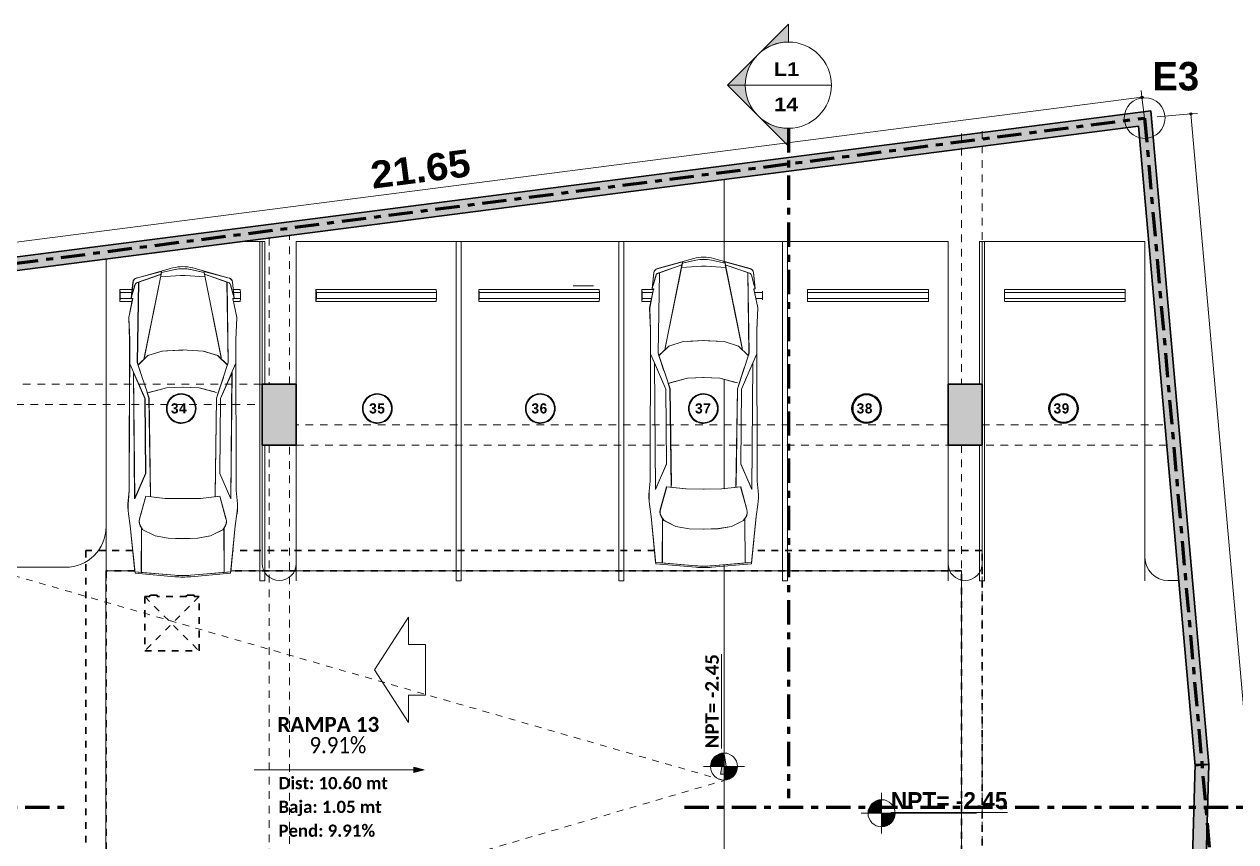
# Model space of a CAD drawing. Header units: metres. Extents: x -144 to 1000, y -717 to 29.
# Drawn here: x 84.37 to 102.22, y -555.12 to -543.07 of the extents above; entities that cross this region are included whole.
import ezdxf

# ---------------------------------------------------------------- set-up
doc = ezdxf.new("R2010")
doc.units = ezdxf.units.M
for name, pattern in [('Basculante', [0.11625, 0.075, -0.04125]), ('basculante modificado', [0.18, 0.1125, -0.0675]), ('Dash Dot 3_16_', [0.595313, 0.357187, -0.119063, 0, -0.119063]), ('Elevado', [0.003969, 0.002381, -0.001587]), ('Trazo_2_', [0.47625, 0.238125, -0.238125])]:
    doc.linetypes.add(name, pattern=pattern)
doc.layers.get('0').update_dxf_attribs({"color": 1})
for name, color, linetype, lineweight in [('A-ANNO-DIMS', 1, 'Continuous', 9), ('A-DETL', 1, 'Continuous', 9), ('A-DETL-GENF', 1, 'Continuous', 9), ('A-DETL-GENF-HDLN', 1, 'Trazo_2_', 9), ('A-DETL-THIN', 1, 'Continuous', 9), ('A-FLOR', 2, 'Continuous', 9), ('A-WALL', 4, 'Continuous', 9), ('C-PRKG', 2, 'Continuous', 9), ('G-ANNO-DIMS', 1, 'Continuous', 9), ('G-ANNO-SYMB', 1, 'Continuous', 9), ('G-ANNO-TEXT', 2, 'Continuous', 9), ('G-IMPT', 1, 'Continuous', 9), ('S-COLS', 7, 'Continuous', 9)]:
    doc.layers.add(name, color=color, linetype=linetype, lineweight=lineweight)
doc.layers.add('A-WALL-PATT', color=7, linetype='Continuous', lineweight=35, true_color=0x9c9c9c)
doc.styles.add('Arial Black', font='', dxfattribs={"height": 0.15})
doc.styles.add('Britannic Bold_B', font='', dxfattribs={"width": 0.7})
doc.styles.add('Britannic Bold_B_1', font='', dxfattribs={"width": 0.7, "height": 0.4})
doc.styles.add('Britannic Bold_B_2', font='', dxfattribs={"width": 1.1, "height": 0.009})
doc.styles.add('Calibri', font='calibri.ttf', dxfattribs={"width": 0.9, "height": 0.24})
doc.styles.add('Calibri_B', font='calibrib.ttf', dxfattribs={"height": 0.165})
doc.styles.add('Calibri_B_1', font='calibrib.ttf', dxfattribs={"height": 0.135})
doc.styles.add('Calibri_B_2', font='calibrib.ttf', dxfattribs={"height": 0.135})
doc.styles.add('Courier New_B', font='courbd.ttf', dxfattribs={"height": 0.1125})
doc.styles.get('Arial Black').set_extended_font_data('Arial Black')
doc.styles.get('Britannic Bold_B').set_extended_font_data('Britannic Bold', bold=True)
doc.styles.get('Britannic Bold_B_1').set_extended_font_data('Britannic Bold', bold=True)
doc.styles.get('Britannic Bold_B_2').set_extended_font_data('Britannic Bold', bold=True)

# ---------------------------------------------------------------- blocks, each defined once
blk = doc.blocks.new('CARRO TIPO - Mid Size-2_dwg-602319-Semi Sotano')
at = {"layer": 'G-IMPT', "color": 8, "lineweight": 9, "true_color": 0x808080}
for p, q in [((0.138, 0.631), (-0.026, 0.034)), ((0.075, 0.225), (0.213, 0.621)), ((0.247, 0.653), (0.414, 0.699)), ((1.408, 0.443), (1.561, 0.602)), ((5.004, 0.004), (4.948, 0.653)), ((0.021, 0.217), (1.434, 0.501)), ((4.083, 0.58), (4.083, 0.58)), ((4.209, 0.56), (4.26, 0.526)), ((0.047, 0.221), (0, 0)), ((0.098, -0.09), (0.119, 0.235)), ((4.396, 0.111), (4.405, -0.12)), ((0.098, -0.165), (0.119, -0.491)), ((0.138, -0.886), (-0.026, -0.289)), ((0.047, -0.477), (0, -0.255)), ((5.004, -0.259), (4.948, -0.908)), ((0.021, -0.472), (1.434, -0.757)), ((0.075, -0.48), (0.213, -0.876)), ((4.209, -0.816), (4.26, -0.782)), ((0.247, -0.908), (0.414, -0.955))]:
    blk.add_line(p, q, dxfattribs=at)
at = {"layer": 'G-IMPT', "color": 8, "lineweight": 9, "true_color": 0x808080, "flags": 128}
for points in [[(0.475, 0.685), (0.468, 0.713), (0.204, 0.687)], [(0.21, 0.596), (1.522, 0.616), (2.107, 0.423), (3.683, 0.401)], [(1.149, 0.74), (0.783, 0.756), (0.476, 0.692)], [(3.781, 0.763), (3.617, 0.747), (1.149, 0.74)], [(1.545, 0.737), (2.111, 0.49), (3.338, 0.478), (3.752, 0.659), (1.682, 0.677)], [(5.028, 0.004), (4.972, 0.654), (4.195, 0.731), (3.999, 0.759)], [(1.315, -0.144), (1.334, 0.209), (1.408, 0.443)], [(1.923, -0.141), (1.934, 0.138), (2.01, 0.425)], [(3.749, -0.137), (3.746, 0.162), (3.711, 0.477), (4.08, 0.579)], [(4.953, 0.549), (4.25, 0.546), (4.359, 0.326), (4.396, 0.111)], [(1.315, -0.111), (1.334, -0.465), (1.408, -0.698), (1.561, -0.857)], [(1.923, -0.115), (1.934, -0.393), (2.01, -0.68)], [(3.749, -0.118), (3.746, -0.417), (3.711, -0.732), (4.083, -0.836)], [(4.953, -0.804), (4.25, -0.802), (4.359, -0.582), (4.396, -0.366), (4.405, -0.135)], [(5.028, -0.259), (4.972, -0.909), (4.195, -0.987), (3.999, -1.014)], [(0.21, -0.851), (1.522, -0.872), (2.107, -0.679), (3.683, -0.657)], [(1.545, -0.992), (2.111, -0.746), (3.338, -0.734), (3.752, -0.915), (1.682, -0.932)], [(0.475, -0.941), (0.468, -0.969), (0.204, -0.942)], [(3.781, -1.019), (3.617, -1.003), (1.149, -0.996), (0.783, -1.011), (0.476, -0.947)]]:
    blk.add_lwpolyline(points, dxfattribs=at)
at = {"layer": 'G-IMPT', "color": 8, "lineweight": 9, "true_color": 0x808080}
for centre, radius, start, end in [((0.211, 0.611), 0.0762, 95.8102, 164.6615), ((0.261, 0.604), 0.0508, 105.4862, 160.7894), ((3.87, -0.147), 0.914, 81.9284, 95.6257), ((4.124, 0.434), 0.152, 56.264, 106.8198), ((0.562, -0.128), 0.61, 164.6615, 195.3385), ((0.596, -0.128), 0.61, 167.9052, 192.0948), ((3.486, -0.128), 1.524, 355.0592, 4.9408), ((3.51, -0.128), 1.524, 355.0592, 4.9408), ((0.707, -0.128), 0.61, 176.4735, 183.5265), ((0.211, -0.866), 0.0762, 195.3385, 264.1898), ((0.261, -0.859), 0.0508, 199.2106, 254.5138), ((4.124, -0.689), 0.152, 254.4694, 303.7359), ((3.87, -0.109), 0.914, 264.3743, 278.0716)]:
    blk.add_arc(centre, radius, start, end, dxfattribs=at)
blk = doc.blocks.new('X')
at = {"layer": 'A-ANNO-DIMS', "lineweight": 25, "true_color": 0x0000ff}
h = blk.add_hatch(color=5, dxfattribs=at)
edge = h.paths.add_edge_path()
edge.add_arc((101.092, -484.061), 0.015, 0, 360)
h = blk.add_hatch(color=5, dxfattribs=at)
edge = h.paths.add_edge_path()
edge.add_arc((101.813, -484.306), 0.015, 0, 360)
at = {"layer": 'A-WALL-PATT', "lineweight": 5, "true_color": 0x747474}
for points in [[(79.51, -487.256), (101.24, -484.459), (101.222, -484.26), (79.57, -487.047), (79.518, -487.228)], [(101.876, -493.903), (101.877, -493.886), (102.076, -493.891), (101.24, -484.459), (101.041, -484.485), (101.875, -493.892)], [(101.357, -511.587), (101.551, -511.587), (102.076, -493.892), (101.877, -493.886), (101.351, -511.587)]]:
    blk.add_hatch(color=8, dxfattribs=at).paths.add_polyline_path(points)
at = {"layer": 'G-ANNO-DIMS', "extrusion": (0, 0, -1)}
h = blk.add_hatch(color=256, dxfattribs=at)
edge = h.paths.add_edge_path()
edge.add_line((-94.936, -493.922), (-94.936, -493.722))
edge.add_arc((-94.936, -493.922), 0.2, 360, 450, ccw=False)
edge.add_line((-94.736, -493.922), (-94.936, -493.922))
at = {"layer": 'G-ANNO-DIMS', "true_color": 0x0000ff}
blk.add_hatch(color=5, dxfattribs=at).paths.add_polyline_path([(94.936, -493.735), (94.883, -494.035), (94.989, -494.035)])
at = {"layer": 'G-ANNO-DIMS'}
blk.add_hatch(color=256, dxfattribs=at).paths.add_polyline_path([(90.518, -493.969), (90.368, -493.929), (90.368, -494.009)])
at = {"layer": 'G-ANNO-DIMS', "extrusion": (0, 0, -1)}
h = blk.add_hatch(color=256, dxfattribs=at)
edge = h.paths.add_edge_path()
edge.add_line((-94.936, -493.922), (-94.936, -494.122))
edge.add_arc((-94.936, -493.922), 0.2, 180, 270, ccw=False)
edge.add_line((-95.136, -493.922), (-94.936, -493.922))
at = {"layer": 'G-ANNO-DIMS'}
h = blk.add_hatch(color=256, dxfattribs=at)
edge = h.paths.add_edge_path()
edge.add_line((97.257, -494.61), (97.057, -494.61))
edge.add_arc((97.257, -494.61), 0.2, 90, 180, ccw=False)
edge.add_line((97.257, -494.41), (97.257, -494.61))
h = blk.add_hatch(color=256, dxfattribs=at)
edge = h.paths.add_edge_path()
edge.add_line((97.257, -494.61), (97.457, -494.61))
edge.add_arc((97.257, -494.61), 0.2, 270, 360, ccw=False)
edge.add_line((97.257, -494.81), (97.257, -494.61))
at = {"layer": 'G-ANNO-SYMB', "extrusion": (0, 0, -1)}
h = blk.add_hatch(color=256, dxfattribs=at)
edge = h.paths.add_edge_path()
edge.add_arc((-95.884, -483.882), 0.636, 47.9216, 90)
edge.add_line((-95.884, -483.246), (-95.884, -482.984))
edge.add_line((-95.884, -482.984), (-95.458, -483.41))
h = blk.add_hatch(color=256, dxfattribs=at)
edge = h.paths.add_edge_path()
edge.add_line((-95.435, -483.433), (-94.986, -483.882))
edge.add_line((-94.986, -483.882), (-95.249, -483.882))
edge.add_arc((-95.884, -483.882), 0.635, 0, 45)
h = blk.add_hatch(color=256, dxfattribs=at)
edge = h.paths.add_edge_path()
edge.add_arc((-95.884, -483.882), 0.635, -45, 0)
edge.add_line((-95.249, -483.882), (-94.986, -483.882))
edge.add_line((-94.986, -483.882), (-95.435, -484.331))
h = blk.add_hatch(color=256, dxfattribs=at)
edge = h.paths.add_edge_path()
edge.add_line((-95.458, -484.354), (-95.884, -484.78))
edge.add_line((-95.884, -484.78), (-95.884, -484.518))
edge.add_arc((-95.884, -483.882), 0.636, -90, -47.9216)
at = {"layer": 'S-COLS', "true_color": 0x5d5d5d}
h = blk.add_hatch(color=251, dxfattribs=at)
h.paths.add_polyline_path([(98.236, -508.036), (98.736, -508.036), (98.736, -507.136), (98.236, -507.136), (98.236, -507.984)])
h.paths.add_polyline_path([(80.436, -508.036), (80.936, -508.036), (80.936, -507.136), (80.436, -507.136)])
h.paths.add_polyline_path([(88.136, -508.036), (88.636, -508.036), (88.636, -507.136), (88.136, -507.136), (88.136, -507.984)])
h.paths.add_polyline_path([(86.336, -500.336), (86.335, -499.836), (84.636, -499.836), (84.636, -497.686), (86.336, -497.686), (86.335, -497.186), (84.561, -497.186), (84.561, -500.336)])
h.paths.add_polyline_path([(94.936, -500.336), (94.936, -500.336), (94.936, -497.186), (94.436, -497.186), (94.436, -500.336)])
h.paths.add_polyline_path([(88.136, -500.336), (88.636, -500.335), (88.636, -499.436), (88.136, -499.436), (88.136, -500.335)])
h.paths.add_polyline_path([(98.336, -500.336), (98.736, -500.336), (98.736, -499.636), (98.336, -499.636)])
h.paths.add_polyline_path([(88.576, -498.086), (88.636, -498.086), (88.636, -497.186), (88.136, -497.186), (88.136, -498.086)])
h.paths.add_polyline_path([(98.736, -497.886), (98.736, -497.185), (98.336, -497.186), (98.336, -497.886)])
h.paths.add_polyline_path([(98.736, -489.186), (98.736, -488.286), (98.236, -488.286), (98.236, -489.186), (98.408, -489.186)])
h.paths.add_polyline_path([(88.136, -489.186), (88.636, -489.186), (88.636, -488.286), (88.136, -488.286), (88.136, -489.179)])
h.paths.add_polyline_path([(81.536, -488.586), (81.536, -488.086), (80.636, -488.086), (80.636, -488.586)])
at = {"layer": 'A-ANNO-DIMS', "color": 5, "true_color": 0x0000ff}
for p, q in [((79.616, -486.824), (101.092, -484.061)), ((101.092, -484.061), (101.079, -483.961)), ((101.092, -484.061), (101.155, -484.556)), ((101.813, -484.306), (101.315, -484.35)), ((101.813, -484.306), (101.912, -484.297)), ((101.813, -484.306), (104.213, -511.379))]:
    blk.add_line(p, q, dxfattribs=at)
at = {"layer": 'A-ANNO-DIMS', "color": 5, "lineweight": 25, "true_color": 0x0000ff}
for centre in [(101.092, -484.061), (101.813, -484.306)]:
    blk.add_circle(centre, 0.015, dxfattribs=at)
at = {"layer": 'A-DETL', "color": 7, "linetype": 'Dash Dot 3_16_', "lineweight": 70}
for p, q in [((79.655, -487.13), (101.131, -484.366)), ((101.131, -484.366), (103.531, -511.44))]:
    blk.add_line(p, q, dxfattribs=at)
at = {"layer": 'A-DETL', "color": 7, "linetype": 'basculante modificado'}
for p, q in [((98.436, -484.594), (98.436, -488.286)), ((98.736, -488.286), (98.736, -484.556)), ((88.236, -486.133), (88.236, -488.286)), ((88.536, -488.286), (88.536, -486.094)), ((88.123, -488.286), (81.536, -488.286)), ((81.536, -488.586), (88.123, -488.586)), ((98.236, -488.886), (88.636, -488.886)), ((98.736, -488.886), (101.431, -488.886)), ((88.236, -489.186), (88.236, -497.185)), ((88.536, -497.185), (88.536, -489.186)), ((88.636, -489.186), (98.236, -489.186)), ((98.436, -489.186), (98.436, -497.185)), ((98.736, -497.185), (98.736, -489.186)), ((101.458, -489.186), (98.736, -489.186))]:
    blk.add_line(p, q, dxfattribs=at)
at = {"layer": 'A-DETL', "color": 253, "true_color": 0xb6b6b6}
blk.add_line((93.015, -486.837), (92.715, -486.837), dxfattribs=at)
at = {"layer": 'A-DETL', "color": 11, "linetype": 'Elevado', "lineweight": 35, "true_color": 0xff6262}
for p, q in [((85.536, -490.74), (85.536, -496.885)), ((86.227, -490.74), (85.536, -490.74)), ((93.912, -490.74), (87.702, -490.74)), ((98.736, -490.74), (95.36, -490.74)), ((98.736, -496.885), (98.736, -490.74)), ((86.257, -491.04), (85.832, -491.04)), ((85.836, -491.04), (85.836, -496.585)), ((98.436, -491.04), (87.672, -491.04)), ((98.436, -496.585), (98.436, -491.04)), ((86.588, -491.397), (86.477, -491.397)), ((86.477, -491.397), (86.477, -491.418)), ((86.588, -491.418), (86.588, -491.397)), ((87.13, -491.397), (87.02, -491.397)), ((87.02, -491.397), (87.02, -491.418)), ((87.13, -491.418), (87.13, -491.397)), ((86.404, -491.418), (86.404, -492.218)), ((86.477, -491.418), (86.404, -491.418)), ((87.204, -491.418), (86.404, -492.218)), ((86.404, -491.418), (87.204, -492.218)), ((87.02, -491.418), (86.588, -491.418)), ((87.204, -491.418), (87.13, -491.418)), ((87.204, -492.218), (87.204, -491.418)), ((86.404, -492.218), (87.204, -492.218))]:
    blk.add_line(p, q, dxfattribs=at)
at = {"layer": 'A-DETL', "color": 9, "linetype": 'Basculante', "true_color": 0xc0c0c0}
for p, q in [((94.936, -494.127), (84.335, -491.067)), ((84.335, -497.229), (94.936, -494.127))]:
    blk.add_line(p, q, dxfattribs=at)
at = {"layer": 'A-DETL-GENF', "color": 8, "true_color": 0x808080}
for p, q in [((94.323, -486.485), (93.951, -486.587)), ((93.96, -486.655), (94.314, -486.531)), ((94.064, -487.783), (94.317, -486.528)), ((94.309, -486.567), (94.603, -486.549)), ((94.314, -486.531), (94.323, -486.485)), ((94.32, -486.503), (94.315, -486.529)), ((94.317, -486.528), (94.315, -486.529)), ((94.522, -486.46), (94.32, -486.503)), ((94.962, -486.567), (94.669, -486.549)), ((94.671, -486.549), (94.962, -486.567)), ((94.952, -486.503), (94.752, -486.46)), ((95.321, -486.587), (94.948, -486.485)), ((94.948, -486.485), (94.957, -486.529)), ((94.957, -486.529), (94.952, -486.503)), ((95.285, -486.643), (94.954, -486.528)), ((94.954, -486.528), (95.208, -487.784)), ((86.652, -486.625), (86.28, -486.727)), ((86.289, -486.794), (86.643, -486.671)), ((86.393, -487.922), (86.646, -486.667)), ((86.638, -486.706), (86.932, -486.688)), ((86.643, -486.671), (86.652, -486.625)), ((86.646, -486.667), (86.643, -486.668)), ((86.649, -486.643), (86.644, -486.668)), ((86.851, -486.599), (86.649, -486.643)), ((87.291, -486.706), (86.998, -486.688)), ((86.999, -486.688), (87.291, -486.706)), ((87.28, -486.642), (87.081, -486.599)), ((87.649, -486.727), (87.277, -486.625)), ((87.277, -486.625), (87.286, -486.668)), ((87.285, -486.668), (87.28, -486.642)), ((87.614, -486.783), (87.283, -486.667)), ((87.283, -486.667), (87.536, -487.923)), ((93.901, -486.647), (93.877, -486.88)), ((93.877, -486.88), (93.931, -486.686)), ((93.965, -487.829), (93.984, -486.646)), ((93.986, -486.646), (93.968, -487.831)), ((95.304, -487.831), (95.285, -486.643)), ((95.285, -486.645), (95.288, -486.646)), ((95.31, -486.651), (95.288, -486.643)), ((95.288, -486.643), (95.306, -487.829)), ((95.394, -486.88), (95.339, -486.682)), ((95.394, -486.88), (95.371, -486.647)), ((86.23, -486.786), (86.206, -487.02)), ((86.206, -487.02), (86.26, -486.825)), ((86.294, -487.968), (86.313, -486.786)), ((86.315, -486.785), (86.297, -487.97)), ((87.633, -487.97), (87.614, -486.783)), ((87.614, -486.785), (87.617, -486.786)), ((87.639, -486.79), (87.616, -486.782)), ((87.616, -486.782), (87.635, -487.968)), ((87.723, -487.02), (87.668, -486.821)), ((87.723, -487.02), (87.699, -486.786)), ((93.898, -486.885), (93.84, -487.164)), ((93.877, -486.88), (93.898, -486.885)), ((95.374, -486.885), (95.394, -486.88)), ((95.432, -487.164), (95.374, -486.885)), ((86.226, -487.025), (86.168, -487.304)), ((86.206, -487.02), (86.226, -487.025)), ((87.703, -487.025), (87.723, -487.02)), ((87.761, -487.304), (87.703, -487.025)), ((86.168, -487.304), (86.182, -487.633)), ((87.747, -487.633), (87.761, -487.304)), ((93.84, -487.164), (93.853, -487.494)), ((95.418, -487.494), (95.432, -487.164)), ((86.182, -487.633), (86.176, -489.854)), ((87.753, -489.854), (87.747, -487.633)), ((93.853, -487.494), (93.847, -489.715)), ((95.424, -489.715), (95.418, -487.494)), ((93.978, -487.866), (93.965, -487.829)), ((93.968, -487.831), (93.979, -487.865)), ((95.292, -487.866), (95.304, -487.831)), ((95.306, -487.829), (95.294, -487.867)), ((86.306, -488.006), (86.294, -487.968)), ((86.297, -487.97), (86.308, -488.004)), ((87.621, -488.005), (87.633, -487.97)), ((87.635, -487.968), (87.623, -488.006)), ((93.927, -489.837), (93.911, -487.974)), ((93.911, -487.974), (94.079, -488.359)), ((95.193, -488.359), (95.361, -487.974)), ((95.361, -487.974), (95.345, -489.837)), ((86.255, -489.976), (86.239, -488.113)), ((86.239, -488.113), (86.407, -488.499)), ((87.522, -488.499), (87.69, -488.113)), ((87.69, -488.113), (87.674, -489.976)), ((94.079, -488.359), (94.089, -489.463)), ((94.139, -488.356), (94.112, -488.276)), ((94.159, -489.807), (94.139, -488.356)), ((95.133, -488.356), (95.112, -489.807)), ((95.16, -488.275), (95.133, -488.356)), ((95.182, -489.463), (95.193, -488.359)), ((86.407, -488.499), (86.418, -489.603)), ((86.467, -488.496), (86.441, -488.415)), ((86.488, -489.947), (86.467, -488.496)), ((87.462, -488.496), (87.441, -489.947)), ((87.488, -488.415), (87.462, -488.496)), ((87.511, -489.603), (87.522, -488.499)), ((86.418, -489.603), (86.255, -489.976)), ((87.674, -489.976), (87.511, -489.603)), ((94.089, -489.463), (93.927, -489.837)), ((95.345, -489.837), (95.182, -489.463)), ((93.847, -489.715), (93.833, -489.862)), ((94.091, -489.8), (93.998, -490.135)), ((94.376, -489.831), (94.091, -489.8)), ((95.181, -489.8), (94.897, -489.831)), ((95.112, -489.807), (95.181, -489.8)), ((95.274, -490.135), (95.181, -489.8)), ((95.439, -489.862), (95.424, -489.715)), ((86.176, -489.854), (86.161, -490.002)), ((86.419, -489.939), (86.326, -490.274)), ((86.705, -489.97), (86.419, -489.939)), ((86.966, -489.974), (86.705, -489.97)), ((87.226, -489.97), (86.966, -489.974)), ((87.51, -489.939), (87.226, -489.97)), ((87.441, -489.947), (87.51, -489.939)), ((87.603, -490.274), (87.51, -489.939)), ((87.768, -490.002), (87.753, -489.854)), ((94.637, -489.834), (94.376, -489.831)), ((94.897, -489.831), (94.637, -489.834)), ((93.837, -490.059), (93.862, -490.235)), ((95.41, -490.235), (95.435, -490.059)), ((86.166, -490.198), (86.191, -490.374)), ((87.738, -490.374), (87.763, -490.198)), ((93.862, -490.235), (93.929, -490.913)), ((94.028, -490.283), (94.026, -490.921)), ((94.028, -490.283), (94.028, -490.264)), ((94.028, -490.264), (94.048, -490.293)), ((94.228, -490.383), (94.028, -490.283)), ((95.244, -490.284), (95.045, -490.383)), ((95.225, -490.293), (95.256, -490.248)), ((95.243, -490.266), (95.244, -490.284)), ((95.246, -490.921), (95.244, -490.284)), ((95.342, -490.913), (95.41, -490.235)), ((86.191, -490.374), (86.258, -491.052)), ((86.357, -490.423), (86.354, -491.061)), ((86.357, -490.423), (86.357, -490.403)), ((86.357, -490.403), (86.377, -490.433)), ((86.557, -490.522), (86.357, -490.423)), ((86.751, -490.556), (86.557, -490.522)), ((87.374, -490.522), (87.185, -490.555)), ((87.572, -490.424), (87.374, -490.522)), ((87.554, -490.433), (87.585, -490.387)), ((87.572, -490.406), (87.572, -490.424)), ((87.575, -491.061), (87.572, -490.424)), ((87.671, -491.052), (87.738, -490.374)), ((94.422, -490.417), (94.228, -490.383)), ((94.637, -490.425), (94.422, -490.417)), ((94.856, -490.416), (94.637, -490.425)), ((95.045, -490.383), (94.856, -490.416)), ((86.966, -490.564), (86.751, -490.556)), ((87.185, -490.555), (86.966, -490.564)), ((86.258, -491.052), (86.354, -491.061)), ((87.575, -491.061), (87.671, -491.052)), ((93.929, -490.913), (94.026, -490.921)), ((94.026, -490.921), (94.519, -490.964)), ((94.755, -490.964), (95.246, -490.921)), ((95.246, -490.921), (95.342, -490.913)), ((86.354, -491.061), (86.847, -491.103)), ((87.084, -491.103), (87.575, -491.061))]:
    blk.add_line(p, q, dxfattribs=at)
at = {"layer": 'A-DETL-GENF'}
for p, q in [((90.289, -491.721), (89.789, -492.496)), ((90.289, -492.121), (90.289, -491.721)), ((90.539, -492.121), (90.289, -492.121)), ((90.539, -492.496), (90.539, -492.121)), ((90.289, -493.271), (89.789, -492.496)), ((90.539, -492.496), (90.539, -492.871)), ((90.539, -492.871), (90.289, -492.871)), ((90.289, -492.871), (90.289, -493.271))]:
    blk.add_line(p, q, dxfattribs=at)
at = {"layer": 'A-DETL-GENF', "color": 8, "true_color": 0x808080}
for centre, radius, start, end in [((86.966, -487.136), 0.549, 77.9052, 102.0948), ((93.969, -486.654), 0.0686, 105.3385, 174.1898), ((94.637, -486.997), 0.549, 77.9052, 102.0948), ((94.637, -487.096), 0.549, 86.4735, 93.5265), ((95.302, -486.654), 0.0686, 5.8102, 74.6615), ((86.298, -486.793), 0.0686, 105.3385, 174.1898), ((86.966, -487.236), 0.549, 86.4735, 93.5265), ((87.631, -486.793), 0.0686, 5.8102, 74.6615), ((93.975, -486.698), 0.0457, 109.2106, 164.5138), ((95.295, -486.694), 0.0457, 15.4862, 70.7894), ((86.304, -486.837), 0.0457, 109.2106, 164.5138), ((87.624, -486.834), 0.0457, 15.4862, 70.7894), ((94.652, -489.943), 0.823, 174.3743, 188.0716), ((94.62, -489.943), 0.823, 351.9284, 5.6257), ((86.98, -490.082), 0.823, 174.3743, 188.0716), ((86.949, -490.082), 0.823, 351.9284, 5.6257), ((94.13, -490.171), 0.137, 164.4694, 222.3955), ((95.142, -490.171), 0.137, 326.2641, 15.5306), ((95.142, -490.171), 0.137, 357.6851, 2.0581), ((86.458, -490.311), 0.137, 164.4694, 222.3955), ((87.471, -490.311), 0.137, 326.2641, 15.5306), ((87.471, -490.311), 0.137, 343.4098, 348.5348), ((87.471, -490.311), 0.137, 357.6851, 2.0581), ((95.142, -490.171), 0.137, 329.6462, 334.919), ((95.142, -490.171), 0.137, 343.4098, 348.5348), ((87.471, -490.311), 0.137, 329.6462, 334.919), ((94.637, -489.597), 1.372, 265.0592, 274.9409), ((86.966, -489.737), 1.372, 265.0592, 274.9409)]:
    blk.add_arc(centre, radius, start, end, dxfattribs=at)
at = {"layer": 'A-DETL-GENF-HDLN', "color": 8, "true_color": 0x808080}
for p, q in [((94.332, -487.661), (94.122, -487.727)), ((94.635, -487.644), (94.332, -487.661)), ((94.938, -487.661), (94.635, -487.644)), ((95.149, -487.727), (94.938, -487.661)), ((86.661, -487.8), (86.45, -487.866)), ((86.964, -487.784), (86.661, -487.8)), ((87.267, -487.8), (86.964, -487.784)), ((87.478, -487.866), (87.267, -487.8)), ((94.122, -487.727), (93.978, -487.866)), ((95.294, -487.867), (95.149, -487.727)), ((86.45, -487.866), (86.306, -488.006)), ((86.306, -488.006), (86.441, -488.415)), ((87.623, -488.006), (87.478, -487.866)), ((87.488, -488.415), (87.623, -488.006)), ((93.978, -487.866), (94.112, -488.276)), ((95.16, -488.275), (95.294, -487.867)), ((94.112, -488.276), (94.398, -488.201)), ((94.398, -488.201), (94.637, -488.191)), ((94.637, -488.191), (94.876, -488.201)), ((94.876, -488.201), (95.16, -488.275)), ((86.441, -488.415), (86.726, -488.34)), ((86.726, -488.34), (86.966, -488.331)), ((86.966, -488.331), (87.205, -488.34)), ((87.205, -488.34), (87.488, -488.415))]:
    blk.add_line(p, q, dxfattribs=at)
at = {"layer": 'A-DETL-THIN'}
for p, q in [((101.041, -484.485), (87.829, -486.185)), ((101.635, -491.179), (101.041, -484.485)), ((87.829, -486.185), (88.136, -486.185)), ((88.136, -486.185), (88.136, -488.286)), ((88.636, -488.286), (88.636, -486.185)), ((88.636, -486.185), (98.236, -486.185)), ((98.236, -486.185), (98.236, -488.286)), ((98.736, -488.286), (98.736, -486.185)), ((98.736, -486.185), (101.136, -486.185)), ((101.136, -486.185), (101.136, -490.84)), ((85.836, -486.442), (84.335, -486.635)), ((85.836, -490.386), (85.836, -486.442)), ((85.836, -486.453), (85.836, -491.185)), ((88.136, -488.286), (88.636, -488.286)), ((98.236, -488.286), (98.736, -488.286)), ((88.636, -489.186), (88.136, -489.186)), ((88.136, -489.186), (88.136, -490.93)), ((88.636, -490.93), (88.636, -489.186)), ((98.736, -489.186), (98.236, -489.186)), ((98.236, -489.186), (98.236, -490.93)), ((98.736, -490.93), (98.736, -489.186)), ((84.335, -490.986), (85.236, -490.986)), ((86.257, -491.04), (85.832, -491.04)), ((85.832, -491.04), (85.832, -496.585)), ((98.436, -491.04), (87.672, -491.04)), ((98.436, -496.585), (98.436, -491.04)), ((101.475, -491.179), (101.635, -491.179))]:
    blk.add_line(p, q, dxfattribs=at)
blk.add_circle((101.131, -484.366), 0.3, dxfattribs=at)
for centre, radius, start, end in [((85.236, -490.386), 0.6, 270, 0), ((101.475, -490.84), 0.34, 180, 270), ((88.386, -490.93), 0.25, 180, 0), ((98.486, -490.93), 0.25, 180, 0)]:
    blk.add_arc(centre, radius, start, end, dxfattribs=at)
at = {"layer": 'A-FLOR'}
for p, q in [((94.936, -485.271), (94.936, -486.499)), ((94.936, -488.216), (94.936, -489.827)), ((94.936, -490.948), (94.936, -497.185))]:
    blk.add_line(p, q, dxfattribs=at)
at = {"layer": 'A-WALL', "lineweight": 35}
for p, q in [((101.222, -484.26), (79.57, -487.047)), ((102.076, -493.891), (101.222, -484.26)), ((84.336, -486.635), (101.041, -484.485)), ((101.041, -484.485), (101.877, -493.909)), ((101.877, -493.886), (101.357, -511.387)), ((101.551, -511.587), (102.076, -493.892)), ((102.076, -493.892), (101.877, -493.886)), ((101.877, -493.909), (102.076, -493.891))]:
    blk.add_line(p, q, dxfattribs=at)
at = {"layer": 'C-PRKG'}
for p, q in [((88.101, -486.185), (88.101, -486.185)), ((88.101, -486.185), (88.175, -486.185)), ((88.101, -491.185), (88.101, -486.185)), ((88.101, -486.185), (88.101, -491.185)), ((88.175, -486.185), (88.175, -488.286)), ((88.636, -486.185), (88.636, -488.286)), ((90.989, -486.185), (90.989, -486.185)), ((90.989, -486.185), (91.063, -486.185)), ((90.989, -491.185), (90.989, -486.185)), ((90.989, -486.185), (90.989, -491.185)), ((91.063, -486.185), (91.063, -491.185)), ((93.389, -486.185), (93.389, -486.185)), ((93.389, -486.185), (93.463, -486.185)), ((93.389, -491.185), (93.389, -486.185)), ((93.389, -486.185), (93.389, -491.185)), ((93.463, -486.185), (93.463, -491.185)), ((95.797, -486.185), (95.871, -486.185)), ((95.797, -491.185), (95.797, -486.185)), ((95.871, -491.185), (95.871, -486.185)), ((98.236, -486.185), (98.236, -488.286)), ((98.697, -486.185), (98.771, -486.185)), ((98.697, -488.286), (98.697, -486.185)), ((98.771, -491.185), (98.771, -486.185)), ((101.136, -486.185), (101.136, -491.185)), ((86.038, -486.894), (86.036, -486.894)), ((86.036, -486.894), (86.036, -487.069)), ((86.043, -486.936), (86.038, -486.894)), ((86.038, -486.894), (86.219, -486.894)), ((86.043, -487.026), (86.043, -486.936)), ((86.214, -486.936), (86.043, -486.936)), ((86.313, -486.936), (86.31, -486.936)), ((86.311, -486.894), (86.313, -486.894)), ((87.616, -486.894), (87.618, -486.894)), ((87.619, -486.936), (87.616, -486.936)), ((87.71, -486.894), (87.809, -486.894)), ((87.815, -486.936), (87.715, -486.936)), ((87.809, -486.894), (87.815, -486.936)), ((87.815, -486.936), (87.815, -487.026)), ((88.926, -486.894), (88.924, -486.894)), ((88.924, -486.894), (88.924, -487.069)), ((88.932, -486.936), (88.926, -486.894)), ((88.926, -486.894), (90.697, -486.894)), ((88.932, -487.026), (88.932, -486.936)), ((90.703, -486.936), (88.932, -486.936)), ((90.697, -486.894), (90.703, -486.936)), ((90.703, -486.936), (90.703, -487.026)), ((91.326, -486.894), (91.324, -486.894)), ((91.324, -486.894), (91.324, -487.069)), ((91.332, -486.936), (91.326, -486.894)), ((91.326, -486.894), (93.097, -486.894)), ((91.332, -487.026), (91.332, -486.936)), ((93.103, -486.936), (91.332, -486.936)), ((93.097, -486.894), (93.103, -486.936)), ((93.103, -486.936), (93.103, -487.026)), ((93.728, -486.894), (93.726, -486.894)), ((93.726, -486.894), (93.726, -487.069)), ((93.733, -486.936), (93.728, -486.894)), ((93.728, -486.894), (93.896, -486.894)), ((93.733, -487.026), (93.733, -486.936)), ((93.887, -486.936), (93.733, -486.936)), ((93.982, -486.936), (93.979, -486.936)), ((93.98, -486.894), (93.982, -486.894)), ((95.292, -486.936), (95.29, -486.936)), ((95.505, -486.936), (95.385, -486.936)), ((95.502, -486.918), (95.505, -486.936)), ((95.505, -486.936), (95.505, -487.026)), ((96.166, -486.936), (96.166, -486.894)), ((96.166, -486.894), (97.946, -486.894)), ((96.166, -487.026), (96.166, -486.936)), ((97.946, -486.936), (96.166, -486.936)), ((97.946, -486.894), (97.946, -486.936)), ((97.946, -486.936), (97.946, -487.026)), ((99.066, -486.936), (99.066, -486.894)), ((99.066, -486.894), (100.846, -486.894)), ((99.066, -487.026), (99.066, -486.936)), ((100.846, -486.936), (99.066, -486.936)), ((100.846, -486.894), (100.846, -486.936)), ((100.846, -486.936), (100.846, -487.026)), ((86.036, -487.069), (86.038, -487.069)), ((86.038, -487.069), (86.043, -487.026)), ((86.217, -487.069), (86.038, -487.069)), ((86.226, -487.026), (86.043, -487.026)), ((86.311, -487.069), (86.308, -487.069)), ((86.311, -487.026), (86.309, -487.026)), ((87.62, -487.026), (87.618, -487.026)), ((87.621, -487.069), (87.618, -487.069)), ((87.815, -487.026), (87.703, -487.026)), ((87.809, -487.069), (87.712, -487.069)), ((87.815, -487.026), (87.809, -487.069)), ((88.924, -487.069), (88.926, -487.069)), ((88.926, -487.069), (88.932, -487.026)), ((90.697, -487.069), (88.926, -487.069)), ((90.703, -487.026), (88.932, -487.026)), ((90.703, -487.026), (90.697, -487.069)), ((91.324, -487.069), (91.326, -487.069)), ((91.326, -487.069), (91.332, -487.026)), ((93.097, -487.069), (91.326, -487.069)), ((93.103, -487.026), (91.332, -487.026)), ((93.103, -487.026), (93.097, -487.069)), ((93.726, -487.069), (93.728, -487.069)), ((93.728, -487.069), (93.733, -487.026)), ((93.859, -487.069), (93.728, -487.069)), ((93.868, -487.026), (93.733, -487.026)), ((93.98, -487.069), (93.977, -487.069)), ((93.98, -487.026), (93.978, -487.026)), ((95.294, -487.026), (95.291, -487.026)), ((95.505, -487.026), (95.403, -487.026)), ((95.505, -487.026), (95.502, -487.044)), ((96.166, -487.069), (96.166, -487.026)), ((97.946, -487.026), (96.166, -487.026)), ((97.946, -487.069), (96.166, -487.069)), ((97.946, -487.026), (97.946, -487.069)), ((99.066, -487.069), (99.066, -487.026)), ((100.846, -487.026), (99.066, -487.026)), ((100.846, -487.069), (99.066, -487.069)), ((100.846, -487.026), (100.846, -487.069)), ((86.942, -488.426), (86.942, -488.426)), ((89.83, -488.426), (89.83, -488.426)), ((92.23, -488.426), (92.23, -488.426)), ((94.632, -488.426), (94.632, -488.426)), ((86.942, -488.866), (86.942, -488.866)), ((89.83, -488.866), (89.83, -488.866)), ((92.23, -488.866), (92.23, -488.866)), ((94.632, -488.866), (94.632, -488.866)), ((88.175, -489.186), (88.175, -491.185)), ((88.636, -489.186), (88.636, -491.185)), ((98.236, -489.186), (98.236, -491.185)), ((98.697, -491.185), (98.697, -489.186)), ((88.175, -491.185), (88.101, -491.185)), ((88.101, -491.185), (88.101, -491.185)), ((91.063, -491.185), (90.989, -491.185)), ((90.989, -491.185), (90.989, -491.185)), ((93.463, -491.185), (93.389, -491.185)), ((93.389, -491.185), (93.389, -491.185)), ((95.871, -491.185), (95.797, -491.185)), ((98.771, -491.185), (98.697, -491.185))]:
    blk.add_line(p, q, dxfattribs=at)
at = {"layer": 'C-PRKG', "lineweight": 15}
for p, q in [((88.636, -486.185), (90.989, -486.185)), ((91.063, -486.185), (93.389, -486.185)), ((93.463, -486.185), (94.936, -486.185)), ((98.236, -486.185), (95.871, -486.185)), ((101.136, -486.185), (98.771, -486.185))]:
    blk.add_line(p, q, dxfattribs=at)
for centre in [(97.036, -488.646), (99.936, -488.646)]:
    blk.add_circle(centre, 0.22, dxfattribs=at)
at = {"layer": 'C-PRKG', "color": 252, "true_color": 0x959595}
for centre in [(97.036, -488.646), (99.936, -488.646)]:
    blk.add_circle(centre, 0.2, dxfattribs=at)
at = {"layer": 'C-PRKG'}
for centre, radius, start, end in [((97.036, -488.646), 0.22, 0, 180), ((97.036, -488.646), 0.21, 0, 180), ((99.936, -488.646), 0.22, 0, 180), ((99.936, -488.646), 0.21, 0, 180), ((97.036, -488.646), 0.22, 180, 0), ((97.036, -488.646), 0.21, 180, 0), ((99.936, -488.646), 0.22, 180, 0), ((99.936, -488.646), 0.21, 180, 0)]:
    blk.add_arc(centre, radius, start, end, dxfattribs=at)
for centre, major_axis, start_param, end_param in [((86.942, -488.646), (0, 0.22), 4.712389, 7.853982), ((86.942, -488.646), (0, 0.22), 0, 1.570796), ((86.942, -488.646), (0, 0.21), 4.712389, 7.853982), ((86.942, -488.646), (0, 0.21), 4.712389, 6.162355), ((89.83, -488.646), (0, 0.22), 0, 1.570796), ((89.83, -488.646), (0, 0.22), 4.712389, 7.853982), ((89.83, -488.646), (0, 0.21), 4.712389, 7.853982), ((89.83, -488.646), (0, 0.21), 4.712389, 6.162355), ((92.23, -488.646), (0, 0.22), 0, 1.570796), ((92.23, -488.646), (0, 0.22), 4.712389, 7.853982), ((92.23, -488.646), (0, 0.21), 4.712389, 7.853982), ((92.23, -488.646), (0, 0.21), 4.712389, 6.162355), ((94.632, -488.646), (0, 0.22), 4.712389, 7.853982), ((94.632, -488.646), (0, 0.22), 0, 1.570796), ((94.632, -488.646), (0, 0.21), 4.712389, 7.853982), ((94.632, -488.646), (0, 0.21), 4.712389, 6.162355), ((86.942, -488.646), (0, 0.22), 1.570796, 4.712389), ((86.942, -488.646), (0, 0.22), 1.570796, 3.141593), ((86.942, -488.646), (0, 0.21), 1.570796, 4.712389), ((86.942, -488.646), (0, 0.21), 3.262423, 4.712389), ((89.83, -488.646), (0, 0.22), 1.570796, 3.141593), ((89.83, -488.646), (0, 0.22), 1.570796, 4.712389), ((89.83, -488.646), (0, 0.21), 1.570796, 4.712389), ((89.83, -488.646), (0, 0.21), 3.262423, 4.712389), ((92.23, -488.646), (0, 0.22), 1.570796, 3.141593), ((92.23, -488.646), (0, 0.22), 1.570796, 4.712389), ((92.23, -488.646), (0, 0.21), 1.570796, 4.712389), ((92.23, -488.646), (0, 0.21), 3.262423, 4.712389), ((94.632, -488.646), (0, 0.22), 1.570796, 4.712389), ((94.632, -488.646), (0, 0.22), 1.570796, 3.141593), ((94.632, -488.646), (0, 0.21), 1.570796, 4.712389), ((94.632, -488.646), (0, 0.21), 3.262423, 4.712389)]:
    blk.add_ellipse(centre, major_axis=major_axis, ratio=0.99513, start_param=start_param, end_param=end_param, dxfattribs=at)
at = {"layer": 'G-ANNO-DIMS', "extrusion": (0, 0, -1)}
for p, q in [((94.936, -494.222), (94.936, -492.522)), ((94.636, -493.922), (95.236, -493.922))]:
    blk.add_line(p, q, dxfattribs=at)
at = {"layer": 'G-ANNO-DIMS', "color": 5, "true_color": 0x0000ff}
for p, q in [((94.936, -493.735), (94.883, -494.035)), ((94.989, -494.035), (94.936, -493.735)), ((94.936, -493.735), (94.936, -493.922)), ((94.883, -494.035), (94.989, -494.035))]:
    blk.add_line(p, q, dxfattribs=at)
at = {"layer": 'G-ANNO-DIMS'}
for p, q in [((88.018, -493.969), (90.518, -493.969)), ((90.518, -493.969), (90.368, -493.929)), ((90.368, -493.929), (90.368, -494.009)), ((90.368, -494.009), (90.518, -493.969)), ((97.257, -494.91), (97.257, -494.31)), ((96.957, -494.61), (98.657, -494.61))]:
    blk.add_line(p, q, dxfattribs=at)
at = {"layer": 'G-ANNO-DIMS', "extrusion": (0, 0, -1)}
blk.add_circle((-94.936, -493.922), 0.2, dxfattribs=at)
at = {"layer": 'G-ANNO-DIMS'}
blk.add_circle((97.257, -494.61), 0.2, dxfattribs=at)
at = {"layer": 'G-ANNO-SYMB', "lineweight": 18, "extrusion": (0, 0, -1)}
for p, q in [((94.986, -483.882), (95.884, -482.984)), ((95.458, -483.41), (95.884, -482.984)), ((95.884, -483.247), (95.884, -482.984)), ((95.884, -482.984), (95.884, -483.246)), ((94.986, -483.882), (95.435, -483.433)), ((94.986, -483.882), (95.884, -484.78)), ((95.249, -483.882), (94.986, -483.882)), ((95.435, -484.331), (94.986, -483.882)), ((94.986, -483.882), (95.249, -483.882)), ((95.884, -484.78), (95.458, -484.354)), ((95.884, -484.517), (95.884, -484.78)), ((95.884, -484.518), (95.884, -484.78))]:
    blk.add_line(p, q, dxfattribs=at)
at = {"layer": 'G-ANNO-SYMB', "lineweight": 18}
blk.add_line((95.249, -483.882), (96.519, -483.882), dxfattribs=at)
at = {"layer": 'G-ANNO-SYMB', "linetype": 'Dash Dot 3_16_', "lineweight": 70}
for p, q in [((95.884, -484.517), (95.884, -494.389)), ((76.3, -494.521), (85.327, -494.521)), ((94.355, -494.521), (103.382, -494.521))]:
    blk.add_line(p, q, dxfattribs=at)
at = {"layer": 'G-ANNO-SYMB', "lineweight": 18, "extrusion": (0, 0, -1)}
for radius, start, end in [(0.635, 270, 90), (0.636, 47.9216, 90), (0.635, 90, 270), (0.635, 0, 45), (0.635, 315, 0), (0.636, 270, 312.0784)]:
    blk.add_arc((-95.884, -483.882), radius, start, end, dxfattribs=at)
at = {"layer": 'S-COLS', "lineweight": 35}
for p, q in [((88.636, -488.286), (88.136, -488.286)), ((88.136, -488.286), (88.136, -489.186)), ((88.636, -488.286), (88.636, -489.186)), ((98.736, -488.286), (98.236, -488.286)), ((98.236, -488.286), (98.236, -489.186)), ((98.736, -488.286), (98.736, -489.186)), ((88.136, -489.186), (88.636, -489.186)), ((98.236, -489.186), (98.736, -489.186))]:
    blk.add_line(p, q, dxfattribs=at)
at = {"xscale": 0.9, "yscale": 0.9, "zscale": 0.9, "rotation": 269.9999999999997}
for p in [(94.752, -486.46), (87.08, -486.599)]:
    blk.add_blockref('CARRO TIPO - Mid Size-2_dwg-602319-Semi Sotano', p, dxfattribs=at)
at = {"layer": 'A-ANNO-DIMS', "color": 5, "true_color": 0x0000ff, "insert": (89.71, -485.011), "char_height": 0.4, "width": 1.40028, "attachment_point": 1, "rotation": 7.3333, "line_spacing_factor": 1.000203, "style": 'Britannic Bold_B_2'}
blk.add_mtext('21.65', dxfattribs=at)
at = {"layer": 'G-ANNO-DIMS', "color": 5, "true_color": 0x0000ff, "style": 'Calibri_B_2'}
blk.add_text('%%UNPT= -2.45', height=0.2, rotation=90, dxfattribs=at).set_placement((94.859, -493.654))
at = {"layer": 'G-ANNO-DIMS', "style": 'Calibri', "width": 0.9}
blk.add_text('9.91%%%', height=0.24, dxfattribs=at).set_placement((88.83, -493.726))
at = {"layer": 'G-ANNO-DIMS', "style": 'Britannic Bold_B'}
blk.add_text('%%UNPT= -2.45', height=0.25, dxfattribs=at).set_placement((97.393, -494.548))
at = {"layer": 'G-ANNO-SYMB', "style": 'Arial Black'}
for s, p in [('L1', (95.67, -483.746)), ('14', (95.674, -484.265))]:
    blk.add_text(s, height=0.2, dxfattribs=at).set_placement(p)
at = {"layer": 'G-ANNO-TEXT', "style": 'Britannic Bold_B_1'}
blk.add_text('E3', height=0.42, dxfattribs=at).set_placement((101.247, -483.959))
at = {"layer": 'G-ANNO-TEXT', "style": 'Courier New_B', "width": 0.8}
for s, p in [('34', (86.785, -488.719)), ('35', (89.705, -488.719)), ('36', (92.095, -488.719)), ('37', (94.505, -488.719)), ('38', (96.885, -488.719)), ('39', (99.785, -488.719))]:
    blk.add_text(s, height=0.15, dxfattribs=at).set_placement(p)
at = {"layer": 'G-ANNO-TEXT'}
for s, height, style, p in [('RAMPA 13', 0.22, 'Calibri_B_1', (88.358, -493.41)), ('Dist: 10.60 mt', 0.18, 'Calibri_B', (88.374, -494.255)), ('Baja: 1.05 mt', 0.18, 'Calibri_B', (88.374, -494.605)), ('Pend: 9.91%%%', 0.18, 'Calibri_B', (88.374, -494.956))]:
    blk.add_text(s, height=height, rotation=360, dxfattribs=dict(at, style=style)).set_placement(p)

msp = doc.modelspace()

# ---------------------------------------------------------------- block references
at = {"color": 3}
msp.add_blockref('X', (-0.256, -60.089), dxfattribs=at)

doc.saveas('drawing.dxf')
